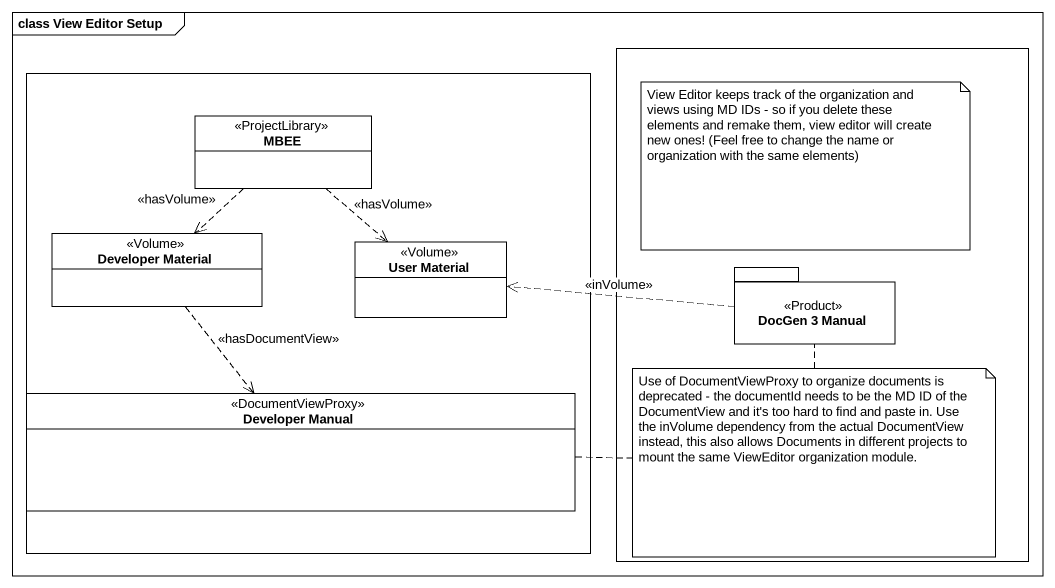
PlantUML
@startuml
mainframe class View Editor Setup
hide circle
hide empty members
rectangle " " as rectangle1 {
  class MBEE <<ProjectLibrary>>
  class "Developer Material" as Developer_Material <<Volume>>
  class "User Material" as User_Material <<Volume>>
  class "Developer Manual" as Developer_Manual <<DocumentViewProxy>>
}
rectangle " " as rectangle2 {
  package "DocGen 3 Manual" as DocGen_3_Manual <<Product>> {
  }
}
MBEE ..> Developer_Material : <<hasVolume>>
MBEE ..> User_Material : <<hasVolume>>
Developer_Material ..> Developer_Manual : <<hasDocumentView>>
DocGen_3_Manual .left.> User_Material : <<inVolume>>
note as N1
  View Editor keeps track of the organization and views using MD IDs - so if you delete these elements and remake them, view editor will create new ones! (Feel free to change the name or organization with the same elements)
end note
note as N2
  Use of DocumentViewProxy to organize documents is deprecated - the documentId needs to be the MD ID of the DocumentView and it's too hard to find and paste in. Use the inVolume dependency from the actual DocumentView instead, this also allows Documents in different projects to mount the same ViewEditor organization module.
end note
N2 .. Developer_Manual
N2 .. DocGen_3_Manual
@enduml
